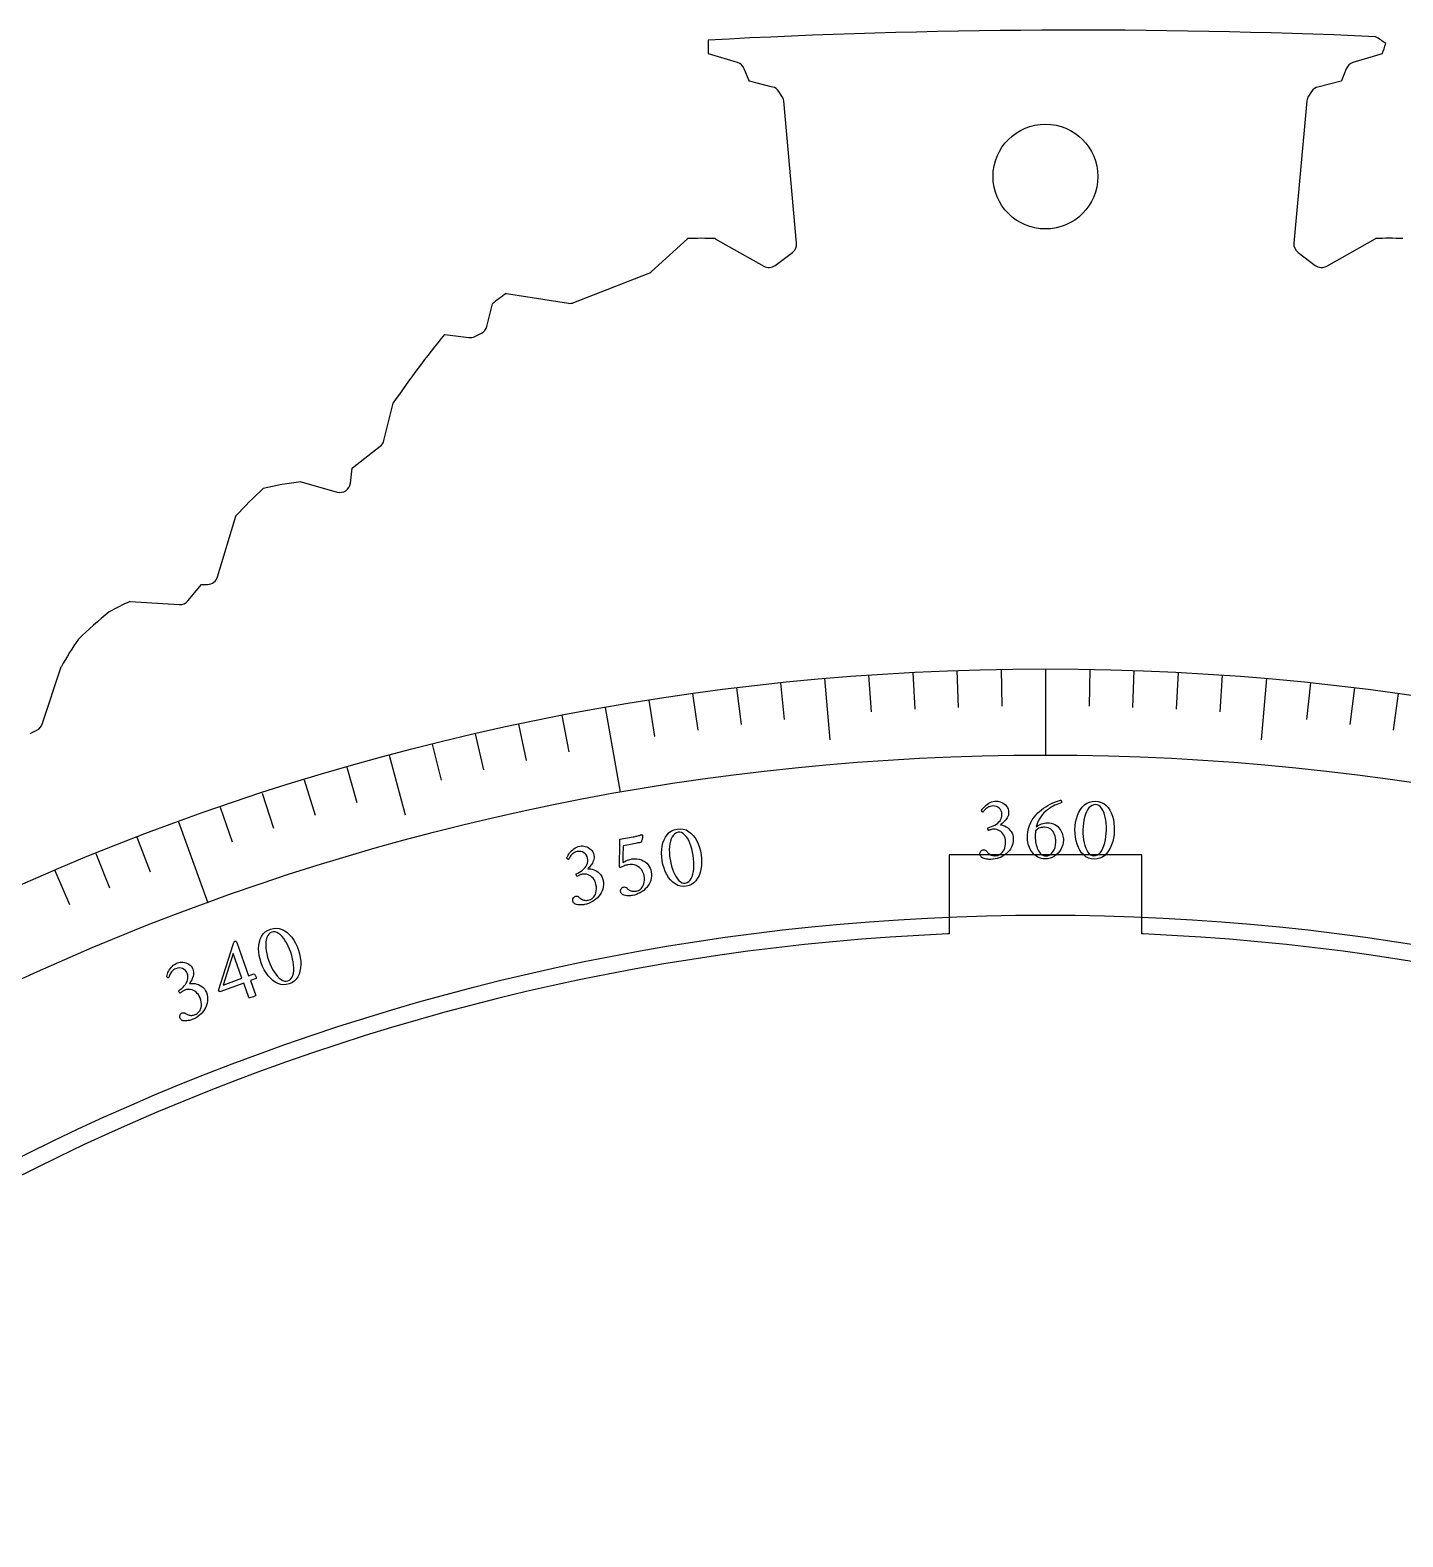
# Model space of a CAD drawing. Header units: millimetres. Extents: x -36.5 to 36.5, y -36.5 to 45.4.
# Drawn here: x -14.52 to 5.11, y 23.85 to 45.39 of the extents above; entities that cross this region are included whole.
import ezdxf

# ---------------------------------------------------------------- set-up
doc = ezdxf.new("R2010")
doc.units = ezdxf.units.MM
for name, color, linetype in [('CUT_INNER', 6, 'Continuous'), ('CUT_OUTER', 1, 'Continuous'), ('ENGRAVE', 7, 'Continuous'), ('ENGRAVE_FINE', 8, 'Continuous'), ('TEXT', 5, 'Continuous')]:
    doc.layers.add(name, color=color, linetype=linetype)

msp = doc.modelspace()

# ---------------------------------------------------------------- linework, layer by layer
at = {"layer": 'CUT_INNER'}
for points in [[(1.3775, 33.6), (-1.3775, 33.6), (-1.3775, 32.4707), (-1.3955, 32.47)], [(1.3955, 32.47), (1.3775, 32.4707), (1.3775, 33.6)]]:
    msp.add_lwpolyline(points, dxfattribs=at)
msp.add_circle((0, 43.2998), 0.75, dxfattribs=at)
msp.add_arc((0, 0), 32.5, 92.46094, 87.53906, dxfattribs=at)
at = {"layer": 'CUT_OUTER'}
for points in [[(-4.404, 44.929), (-4.8207, 45.0542), (-4.824, 45.0554)], [(4.8186, 45.0554), (4.8153, 45.0542), (4.3985, 44.929)], [(-3.9017, 44.5799), (-4.2335, 44.6627), (-4.2368, 44.6637), (-4.2382, 44.6669), (-4.3079, 44.841)], [(4.3024, 44.841), (4.2328, 44.6669), (4.2313, 44.6637), (4.228, 44.6627), (3.8962, 44.5799)], [(-3.7685, 44.4503), (-3.8131, 44.5174)], [(3.8076, 44.5174), (3.763, 44.4503)], [(-3.5594, 42.3485), (-3.744, 44.3808)], [(3.7385, 44.3808), (3.5536, 42.3485)], [(-5.6359, 41.9411), (-5.1206, 42.4096), (-5.118, 42.4117)], [(-4.7264, 42.4117), (-4.723, 42.41), (-4.0284, 42.0193)], [(4.0229, 42.0193), (4.7176, 42.41), (4.721, 42.4117)], [(-3.8648, 42.0301), (-3.6187, 42.215)], [(3.6129, 42.2149), (3.8594, 42.0301)], [(-6.7446, 41.4967), (-5.6822, 41.9124)], [(-7.7124, 41.6284), (-7.7087, 41.628), (-6.8226, 41.4882)], [(-7.9895, 41.1571), (-7.909, 41.4783), (-7.9079, 41.4818)], [(-8.5935, 41.0412), (-8.59, 41.0409), (-8.247, 40.998)], [(-8.1613, 41.0127), (-8.0679, 41.0594)], [(-9.4621, 39.525), (-9.3288, 40.0588), (-9.3278, 40.0623)], [(-9.9424, 38.9144), (-9.9157, 39.1287), (-9.9151, 39.1323), (-9.9123, 39.1346), (-9.5156, 39.4429)], [(-10.6496, 38.9362), (-10.6463, 38.9354), (-10.1325, 38.7888)], [(-11.841, 37.5749), (-11.5807, 38.4434), (-11.5795, 38.4468)], [(-12.265, 37.2326), (-12.0714, 37.4652), (-12.069, 37.4678), (-12.0654, 37.468), (-11.9847, 37.468)], [(-13.0969, 37.2229), (-13.093, 37.2228), (-12.3896, 37.1789)], [(-14.35, 35.4709), (-14.0773, 36.2888), (-14.0756, 36.2929)], [(-14.5226, 35.3355), (-14.4252, 35.3842)]]:
    msp.add_lwpolyline(points, dxfattribs=at)
for centre, radius, start, end in [((-2.8754, 45.1531), 1.9511, 177.13173, 182.87053), ((0.4475, -52.1509), 97.5441, 87.48912, 93.097941), ((3.8272, 43.8003), 1.7454, 53.41706, 59.20193), ((3.4158, 45.6042), 1.5063, 338.63181, 344.50888), ((-4.4472, 44.7853), 0.15, 21.80141, 73.27332), ((4.4417, 44.7853), 0.15, 106.72668, 158.19859), ((-3.938, 44.4343), 0.15, 33.6244, 75.97632), ((-3.8934, 44.3673), 0.15, 5.19093, 33.6244), ((3.8879, 44.3672), 0.15, 146.3756, 174.79944), ((3.9325, 44.4343), 0.15, 104.02368, 146.3756), ((-4.9226, 38.2153), 4.201, 87.32356, 92.66543), ((-3.7088, 42.3349), 0.15, 306.90409, 5.19093), ((3.7029, 42.3349), 0.15, 174.79944, 233.12156), ((4.9171, 38.624), 3.7927, 87.04681, 92.96421), ((-3.9549, 42.1501), 0.15, 240.64478, 306.90409), ((3.9494, 42.1501), 0.15, 233.12156, 299.35522), ((-5.7368, 42.052), 0.15, 291.36782, 312.27562), ((-6.3288, 39.5798), 2.4721, 124.03437, 129.70128), ((-6.7992, 41.6364), 0.15, 261.0343, 291.36782), ((-8.135, 41.1936), 0.15, 296.56505, 345.92607), ((0.8189, 33.2155), 12.2406, 140.25912, 145.9891), ((-8.2284, 41.1469), 0.15, 262.88156, 296.56505), ((-9.6076, 39.5614), 0.15, 307.85197, 345.9805), ((-7.4521, 34.711), 5.567, 132.14839, 137.85012), ((-9.9558, 33.5895), 5.3915, 97.39315, 103.20967), ((-10.0913, 38.933), 0.15, 254.07072, 352.88156), ((-11.9847, 37.618), 0.15, 270, 343.31252), ((-9.526, 32.2857), 6.1551, 128.89446, 134.38338), ((-11.5865, 33.8293), 3.7145, 113.99262, 119.05893), ((-12.3802, 37.3286), 0.15, 266.42699, 320.22945), ((-10.6632, 34.4352), 3.8854, 144.62387, 151.43596), ((-14.4923, 35.5183), 0.15, 296.56505, 341.55793)]:
    msp.add_arc(centre, radius, start, end, dxfattribs=at)
at = {"layer": 'ENGRAVE'}
for points in [[(0, 36.26), (0, 35.028)], [(-3.1603, 36.122), (-3.0836, 35.2454)], [(3.1603, 36.122), (3.0836, 35.2454)], [(-6.2965, 35.7091), (-6.0825, 34.4958)], [(-9.3848, 35.0245), (-9.157, 34.1745)], [(-12.4017, 34.0733), (-11.9803, 32.9156)]]:
    msp.add_lwpolyline(points, dxfattribs=at)
for radius in [36.26, 35.028, 32.74]:
    msp.add_circle((0, 0), radius, dxfattribs=at)
at = {"layer": 'ENGRAVE_FINE'}
for points in [[(-1.8977, 36.2103), (-1.8701, 35.683)], [(-1.2655, 36.2379), (-1.247, 35.7102)], [(-0.6328, 36.2545), (-0.6236, 35.7266)], [(0.6328, 36.2545), (0.6236, 35.7266)], [(1.2655, 36.2379), (1.247, 35.7102)], [(1.8977, 36.2103), (1.8701, 35.683)], [(-4.419, 35.9897), (-4.3546, 35.4657)], [(-3.7902, 36.0614), (-3.735, 35.5363)], [(-2.5294, 36.1717), (-2.4925, 35.645)], [(2.5294, 36.1717), (2.4925, 35.645)], [(3.7902, 36.0614), (3.735, 35.5363)], [(4.419, 35.9897), (4.3546, 35.4657)], [(-5.6723, 35.8136), (-5.5897, 35.2921)], [(-5.0464, 35.9071), (-4.9729, 35.3843)], [(5.0464, 35.9071), (4.9729, 35.3843)], [(-6.9187, 35.5938), (-6.818, 35.0755)], [(-7.5389, 35.4676), (-7.4291, 34.9512)], [(-8.7721, 35.1829), (-8.6444, 34.6706)], [(-8.1567, 35.3307), (-8.038, 34.8162)], [(-9.9946, 34.8553), (-9.8491, 34.3478)], [(-11.205, 34.4853), (-11.0418, 33.9832)], [(-10.6014, 34.6756), (-10.447, 34.1707)], [(-11.8051, 34.2845), (-11.6332, 33.7853)], [(-12.9944, 33.8516), (-12.8052, 33.3587)], [(-13.5832, 33.6197), (-13.3854, 33.1301)], [(-14.1679, 33.3775), (-13.9616, 32.8915)]]:
    msp.add_lwpolyline(points, dxfattribs=at)
at = {"layer": 'TEXT'}
for points in [[(-0.7001, 34.3693), (-0.6829, 34.3684), (-0.6649, 34.3652), (-0.6459, 34.3596), (-0.6261, 34.3516), (-0.6066, 34.3413), (-0.5885, 34.3288), (-0.5717, 34.3139), (-0.5563, 34.2969), (-0.5435, 34.2777), (-0.5342, 34.2564), (-0.5284, 34.2332), (-0.5262, 34.2078), (-0.5272, 34.1878), (-0.5308, 34.1686), (-0.537, 34.1502), (-0.5457, 34.1325), (-0.5562, 34.1158), (-0.5678, 34.1002), (-0.5803, 34.0858), (-0.5938, 34.0725), (-0.6075, 34.0604), (-0.6205, 34.0496), (-0.6327, 34.0402), (-0.6442, 34.0321), (-0.6252, 34.0286), (-0.6056, 34.0226), (-0.5852, 34.0141), (-0.5642, 34.0032), (-0.5435, 33.9899), (-0.5245, 33.9741), (-0.507, 33.9559), (-0.491, 33.9352), (-0.4777, 33.9122), (-0.468, 33.8867), (-0.4621, 33.8588), (-0.4598, 33.8284), (-0.4611, 33.7963), (-0.466, 33.7656), (-0.4744, 33.7365), (-0.4864, 33.7089), (-0.5013, 33.683), (-0.5185, 33.6591), (-0.5379, 33.6371), (-0.5597, 33.617), (-0.5833, 33.5989), (-0.6084, 33.583), (-0.6348, 33.5693), (-0.6627, 33.5578), (-0.6914, 33.5486), (-0.7205, 33.5418), (-0.75, 33.5375), (-0.7798, 33.5356), (-0.793, 33.5357), (-0.8078, 33.5367), (-0.8241, 33.5386), (-0.842, 33.5413), (-0.8603, 33.545), (-0.8777, 33.5498), (-0.8942, 33.5556), (-0.9099, 33.5626), (-0.9129, 33.5651), (-0.9166, 33.569), (-0.921, 33.5741), (-0.9261, 33.5805), (-0.9309, 33.5877), (-0.9344, 33.5951), (-0.9365, 33.6027), (-0.9374, 33.6105), (-0.9368, 33.6237), (-0.934, 33.6356), (-0.9292, 33.6463), (-0.9223, 33.6557), (-0.914, 33.6634), (-0.9051, 33.669), (-0.8956, 33.6725), (-0.8854, 33.6738), (-0.8729, 33.6729), (-0.8618, 33.6693), (-0.852, 33.6632), (-0.8436, 33.6545), (-0.8357, 33.6448), (-0.8278, 33.6356), (-0.8199, 33.627), (-0.8119, 33.619), (-0.8021, 33.6108), (-0.7914, 33.6039), (-0.7798, 33.5985), (-0.7674, 33.5944), (-0.7547, 33.5915), (-0.742, 33.5896), (-0.7294, 33.5885), (-0.7169, 33.5883), (-0.6999, 33.5899), (-0.6828, 33.5938), (-0.6657, 33.6001), (-0.6486, 33.6088), (-0.6322, 33.6202), (-0.6172, 33.6347), (-0.6036, 33.6523), (-0.5915, 33.673), (-0.5816, 33.6971), (-0.5746, 33.7248), (-0.5707, 33.7562), (-0.5699, 33.7912), (-0.5718, 33.8167), (-0.5766, 33.8406), (-0.5844, 33.8629), (-0.5952, 33.8836), (-0.6083, 33.9024), (-0.6231, 33.9191), (-0.6396, 33.9337), (-0.6578, 33.9462), (-0.6771, 33.9562), (-0.697, 33.9632), (-0.7174, 33.9673), (-0.7383, 33.9683), (-0.7489, 33.9676), (-0.7596, 33.9662), (-0.7703, 33.9639), (-0.7811, 33.9607), (-0.7913, 33.9575), (-0.8003, 33.9547), (-0.8081, 33.9525), (-0.8146, 33.9507), (-0.8182, 33.9562), (-0.8208, 33.9621), (-0.8225, 33.9686), (-0.8231, 33.9756), (-0.8231, 33.9798), (-0.8227, 33.9835), (-0.8219, 33.9864), (-0.8208, 33.9888), (-0.7955, 33.996), (-0.7709, 34.0048), (-0.7469, 34.0149), (-0.7236, 34.0265), (-0.7018, 34.0397), (-0.6823, 34.0545), (-0.665, 34.071), (-0.6499, 34.0892), (-0.6378, 34.1093), (-0.6293, 34.1316), (-0.6244, 34.156), (-0.6231, 34.1825), (-0.6258, 34.2071), (-0.6329, 34.2294), (-0.6445, 34.2495), (-0.6607, 34.2674), (-0.6802, 34.282), (-0.7022, 34.2922), (-0.7266, 34.2981), (-0.7535, 34.2997), (-0.7735, 34.2981), (-0.7921, 34.2941), (-0.8093, 34.2877), (-0.8252, 34.279), (-0.8395, 34.269), (-0.8522, 34.2589), (-0.8633, 34.2486), (-0.8729, 34.2383), (-0.8809, 34.2288), (-0.8876, 34.2213), (-0.8929, 34.2157), (-0.8969, 34.212), (-0.8995, 34.2125), (-0.9023, 34.2142), (-0.905, 34.217), (-0.9078, 34.2209), (-0.9102, 34.2255), (-0.912, 34.23), (-0.9131, 34.2346), (-0.9136, 34.2392), (-0.9033, 34.2545), (-0.8915, 34.2696), (-0.8783, 34.2844), (-0.8637, 34.2991), (-0.8477, 34.3131), (-0.8305, 34.3259), (-0.8119, 34.3376), (-0.792, 34.3482), (-0.7709, 34.357), (-0.7485, 34.3635), (-0.7249, 34.3676), (-0.7001, 34.3693)], [(0.0212, 34.0592), (0.0537, 34.0576), (0.0834, 34.0529), (0.1103, 34.045), (0.1345, 34.034), (0.1562, 34.0205), (0.1755, 34.0053), (0.1924, 33.9884), (0.207, 33.9698), (0.2195, 33.95), (0.2301, 33.9298), (0.2387, 33.9091), (0.2455, 33.8879), (0.2505, 33.867), (0.2541, 33.8472), (0.2562, 33.8285), (0.2568, 33.8108), (0.2543, 33.7759), (0.2475, 33.7423), (0.2364, 33.7099), (0.221, 33.6788), (0.202, 33.6498), (0.18, 33.6238), (0.1552, 33.6007), (0.1275, 33.5806), (0.0974, 33.5643), (0.0655, 33.5526), (0.0317, 33.5456), (-0.0039, 33.5433), (-0.032, 33.5449), (-0.0586, 33.5497), (-0.0839, 33.5576), (-0.1079, 33.5688), (-0.1303, 33.5826), (-0.151, 33.5984), (-0.17, 33.6163), (-0.1873, 33.6362), (-0.2029, 33.6578), (-0.2166, 33.6806), (-0.2284, 33.7047), (-0.2384, 33.73), (-0.2464, 33.7559), (-0.2521, 33.7817), (-0.2556, 33.8075), (-0.2569, 33.8332), (-0.2553, 33.8819), (-0.2497, 33.9293), (-0.2401, 33.9755), (-0.2266, 34.0203), (-0.2091, 34.0631), (-0.1879, 34.1031), (-0.163, 34.1404), (-0.1344, 34.1748), (-0.1103, 34.1994), (-0.0845, 34.223), (-0.0568, 34.2456), (-0.0274, 34.2672), (0.0032, 34.2875), (0.0341, 34.3063), (0.0653, 34.3236), (0.097, 34.3394), (0.1282, 34.3534), (0.1584, 34.3652), (0.1875, 34.3748), (0.2156, 34.3823), (0.2198, 34.3813), (0.2233, 34.3785), (0.2258, 34.3737), (0.2275, 34.3671), (0.2287, 34.3601), (0.2294, 34.3541), (0.2299, 34.3492), (0.2301, 34.3454), (0.2086, 34.3383), (0.1857, 34.3298), (0.1613, 34.3201), (0.1356, 34.309), (0.1091, 34.2963), (0.0826, 34.2816), (0.056, 34.2648), (0.0293, 34.2461), (0.0033, 34.2251), (-0.0213, 34.2015), (-0.0446, 34.1754), (-0.0665, 34.1467), (-0.0864, 34.1151), (-0.1039, 34.0803), (-0.1187, 34.0423), (-0.1311, 34.0011), (-0.1134, 34.0142), (-0.0947, 34.0257), (-0.0751, 34.0357), (-0.0544, 34.044), (-0.0337, 34.0507), (-0.0143, 34.0554), (0.0041, 34.0583), (0.0212, 34.0592)], [(0.7121, 34.3677), (0.7564, 34.3632), (0.797, 34.3517), (0.8337, 34.3331), (0.8666, 34.3076), (0.8956, 34.2762), (0.9206, 34.2402), (0.9416, 34.1996), (0.9586, 34.1544), (0.9715, 34.1058), (0.9802, 34.0552), (0.9848, 34.0024), (0.9852, 33.9475), (0.9815, 33.8928), (0.9738, 33.8404), (0.9621, 33.7903), (0.9464, 33.7426), (0.9269, 33.6984), (0.9038, 33.6588), (0.8773, 33.624), (0.8473, 33.5938), (0.8139, 33.5696), (0.7774, 33.5526), (0.7378, 33.5427), (0.695, 33.5401), (0.6534, 33.5445), (0.6149, 33.5559), (0.5794, 33.5745), (0.547, 33.6001), (0.5179, 33.6314), (0.4925, 33.6674), (0.4708, 33.7078), (0.4529, 33.7528), (0.4388, 33.8012), (0.429, 33.8517), (0.4233, 33.9044), (0.4219, 33.9592), (0.4246, 34.014), (0.4315, 34.0665), (0.4425, 34.1168), (0.4577, 34.1647), (0.4769, 34.2092), (0.4999, 34.2489), (0.5267, 34.2838), (0.5573, 34.314), (0.5914, 34.3382), (0.6286, 34.3552), (0.6688, 34.3651), (0.7121, 34.3677)], [(0.7178, 34.3202), (0.6913, 34.3177), (0.6666, 34.3089), (0.6438, 34.2939), (0.6227, 34.2727), (0.6037, 34.2463), (0.5868, 34.2156), (0.5722, 34.1807), (0.5598, 34.1415), (0.5498, 34.099), (0.5425, 34.0542), (0.5377, 34.0071), (0.5356, 33.9576), (0.5362, 33.9086), (0.5394, 33.8616), (0.5453, 33.8167), (0.5538, 33.7737), (0.5646, 33.7338), (0.5773, 33.6981), (0.592, 33.6665), (0.6086, 33.6391), (0.6269, 33.6169), (0.6467, 33.6009), (0.6679, 33.5911), (0.6907, 33.5875), (0.7183, 33.5902), (0.7437, 33.5992), (0.7667, 33.6148), (0.7874, 33.6367), (0.8059, 33.6641), (0.8221, 33.6958), (0.8361, 33.7318), (0.8478, 33.7722), (0.8573, 33.8157), (0.8644, 33.861), (0.8692, 33.9082), (0.8717, 33.9572), (0.8716, 34.0066), (0.869, 34.0536), (0.8637, 34.098), (0.8557, 34.14), (0.8454, 34.1787), (0.8329, 34.2133), (0.8183, 34.2438), (0.8016, 34.2703), (0.783, 34.2918), (0.7628, 34.3072), (0.7411, 34.3167), (0.7178, 34.3202)], [(-5.9143, 33.5418), (-5.8775, 33.5461), (-5.8428, 33.5456), (-5.8102, 33.5404), (-5.7798, 33.5305), (-5.7518, 33.5168), (-5.7264, 33.5004), (-5.7038, 33.4813), (-5.6837, 33.4595), (-5.6668, 33.4358), (-5.6534, 33.4111), (-5.6436, 33.3853), (-5.6372, 33.3586), (-5.6336, 33.3266), (-5.6337, 33.2956), (-5.6376, 33.2655), (-5.6452, 33.2364), (-5.6559, 33.2086), (-5.6692, 33.1823), (-5.6851, 33.1575), (-5.7035, 33.1343), (-5.7241, 33.1129), (-5.7464, 33.0933), (-5.7705, 33.0758), (-5.7962, 33.0601), (-5.8232, 33.0466), (-5.8509, 33.0354), (-5.8794, 33.0266), (-5.9086, 33.0202), (-5.9216, 33.0183), (-5.9364, 33.017), (-5.9528, 33.0163), (-5.9709, 33.0163), (-5.9895, 33.0171), (-6.0075, 33.0192), (-6.0247, 33.0224), (-6.0413, 33.0269), (-6.0446, 33.029), (-6.0489, 33.0322), (-6.054, 33.0366), (-6.06, 33.0422), (-6.0659, 33.0486), (-6.0704, 33.0553), (-6.0737, 33.0625), (-6.0758, 33.0701), (-6.0772, 33.0832), (-6.0763, 33.0954), (-6.0732, 33.1067), (-6.0678, 33.1171), (-6.0608, 33.1259), (-6.0528, 33.1328), (-6.0439, 33.1377), (-6.0341, 33.1406), (-6.0216, 33.1416), (-6.0101, 33.1398), (-5.9995, 33.1352), (-5.9898, 33.1279), (-5.9806, 33.1195), (-5.9714, 33.1117), (-5.9622, 33.1044), (-5.953, 33.0977), (-5.9421, 33.0911), (-5.9305, 33.0859), (-5.9182, 33.0823), (-5.9054, 33.0802), (-5.8923, 33.0793), (-5.8794, 33.0793), (-5.8668, 33.0802), (-5.8545, 33.0819), (-5.8379, 33.0861), (-5.8217, 33.0925), (-5.8057, 33.1014), (-5.7901, 33.1126), (-5.7756, 33.1264), (-5.763, 33.1431), (-5.7523, 33.1625), (-5.7435, 33.1848), (-5.7374, 33.2101), (-5.7348, 33.2386), (-5.7358, 33.2702), (-5.7403, 33.3049), (-5.745, 33.325), (-5.7524, 33.3451), (-5.7623, 33.3651), (-5.7748, 33.3851), (-5.79, 33.404), (-5.808, 33.4208), (-5.8287, 33.4354), (-5.8521, 33.4478), (-5.8785, 33.4569), (-5.9079, 33.4616), (-5.9404, 33.4617), (-5.976, 33.4573), (-5.9873, 33.4549), (-6.0002, 33.4515), (-6.0148, 33.447), (-6.031, 33.4414), (-6.0468, 33.4354), (-6.0601, 33.4296), (-6.071, 33.424), (-6.0793, 33.4186), (-6.0813, 33.4187), (-6.0833, 33.4194), (-6.0854, 33.4209), (-6.0875, 33.4232), (-6.0895, 33.4259), (-6.0911, 33.4287), (-6.0922, 33.4317), (-6.093, 33.4349), (-6.0923, 33.4718), (-6.0917, 33.5087), (-6.0909, 33.5456), (-6.0902, 33.5825), (-6.0895, 33.6188), (-6.0888, 33.6539), (-6.0881, 33.6876), (-6.0874, 33.7201), (-6.0868, 33.7505), (-6.0864, 33.778), (-6.0863, 33.8025), (-6.0864, 33.824), (-5.8966, 33.8576), (-5.8834, 33.86), (-5.87, 33.8628), (-5.8566, 33.866), (-5.843, 33.8695), (-5.83, 33.8732), (-5.8181, 33.8767), (-5.8074, 33.88), (-5.7978, 33.8833), (-5.79, 33.8861), (-5.7844, 33.8881), (-5.781, 33.8893), (-5.7799, 33.8897), (-5.7764, 33.8884), (-5.7732, 33.8872), (-5.7702, 33.8861), (-5.7676, 33.8851), (-5.7653, 33.884), (-5.7636, 33.8825), (-5.7623, 33.8805), (-5.7616, 33.8781), (-5.7615, 33.8754), (-5.7616, 33.871), (-5.7621, 33.8649), (-5.7628, 33.8572), (-5.764, 33.8485), (-5.7655, 33.8392), (-5.7675, 33.8295), (-5.7699, 33.8193), (-5.7728, 33.8091), (-5.7762, 33.7995), (-5.7801, 33.7905), (-5.7846, 33.7821), (-5.7982, 33.7784), (-5.8131, 33.7745), (-5.8293, 33.7704), (-5.8468, 33.766), (-5.8658, 33.7616), (-5.8866, 33.7571), (-5.909, 33.7527), (-5.9331, 33.7483), (-6.0409, 33.7292), (-6.0416, 33.6995), (-6.0422, 33.6696), (-6.0427, 33.6395), (-6.043, 33.6091), (-6.0434, 33.579), (-6.0439, 33.5496), (-6.0447, 33.5209), (-6.0457, 33.493), (-6.0325, 33.5005), (-6.0172, 33.5079), (-5.9998, 33.5154), (-5.9803, 33.5227), (-5.9608, 33.5294), (-5.9432, 33.5348), (-5.9278, 33.539), (-5.9143, 33.5418)], [(-5.2666, 33.9693), (-5.2222, 33.9725), (-5.1803, 33.9682), (-5.1409, 33.9563), (-5.104, 33.9368), (-5.07, 33.911), (-5.0391, 33.8798), (-5.0114, 33.8435), (-4.9868, 33.8019), (-4.9657, 33.7564), (-4.9483, 33.708), (-4.9347, 33.6568), (-4.9247, 33.6029), (-4.9188, 33.5483), (-4.9173, 33.4954), (-4.9201, 33.444), (-4.9274, 33.3943), (-4.9389, 33.3474), (-4.9547, 33.3044), (-4.9748, 33.2655), (-4.9991, 33.2306), (-5.0277, 33.2009), (-5.0607, 33.1778), (-5.098, 33.1612), (-5.1397, 33.1512), (-5.1814, 33.1483), (-5.2214, 33.1529), (-5.2595, 33.165), (-5.2959, 33.1846), (-5.33, 33.2104), (-5.3612, 33.2414), (-5.3896, 33.2775), (-5.4151, 33.3187), (-5.4374, 33.3639), (-5.4558, 33.4119), (-5.4705, 33.4628), (-5.4815, 33.5166), (-5.4883, 33.571), (-5.4906, 33.6239), (-5.4885, 33.6753), (-5.4819, 33.7252), (-5.4707, 33.7723), (-5.455, 33.8154), (-5.4347, 33.8544), (-5.4097, 33.8894), (-5.3804, 33.9192), (-5.3467, 33.9424), (-5.3088, 33.9591), (-5.2666, 33.9693)], [(-5.2527, 33.9235), (-5.2784, 33.9164), (-5.3012, 33.9034), (-5.3211, 33.8847), (-5.3381, 33.8602), (-5.3523, 33.8308), (-5.3635, 33.7977), (-5.3719, 33.7607), (-5.3773, 33.72), (-5.3798, 33.6765), (-5.3792, 33.6311), (-5.3757, 33.5838), (-5.3692, 33.5347), (-5.3601, 33.4866), (-5.3488, 33.4409), (-5.3352, 33.3976), (-5.3194, 33.3568), (-5.3018, 33.3194), (-5.2831, 33.2864), (-5.2632, 33.2579), (-5.2421, 33.2338), (-5.2202, 33.2151), (-5.1979, 33.2027), (-5.1752, 33.1968), (-5.1522, 33.1972), (-5.1254, 33.2046), (-5.1021, 33.2179), (-5.0821, 33.2372), (-5.0655, 33.2625), (-5.0521, 33.2926), (-5.0416, 33.3267), (-5.0341, 33.3646), (-5.0295, 33.4063), (-5.0278, 33.4508), (-5.0286, 33.4967), (-5.0321, 33.544), (-5.0382, 33.5927), (-5.0468, 33.6414), (-5.0576, 33.6871), (-5.0705, 33.73), (-5.0856, 33.7699), (-5.1025, 33.8062), (-5.1208, 33.8381), (-5.1405, 33.8657), (-5.1616, 33.8889), (-5.1836, 33.9068), (-5.2061, 33.9185), (-5.2292, 33.9241), (-5.2527, 33.9235)], [(-0.1414, 33.9444), (-0.1426, 33.9338), (-0.1437, 33.923), (-0.1445, 33.9121), (-0.1452, 33.901), (-0.1458, 33.8898), (-0.1461, 33.8786), (-0.1463, 33.8674), (-0.1464, 33.8562), (-0.1457, 33.8343), (-0.1439, 33.8118), (-0.1409, 33.7889), (-0.1368, 33.7655), (-0.1314, 33.7422), (-0.1249, 33.7198), (-0.1172, 33.6982), (-0.1082, 33.6774), (-0.098, 33.658), (-0.0866, 33.6404), (-0.074, 33.6248), (-0.0602, 33.611), (-0.0452, 33.5998), (-0.0291, 33.5918), (-0.0119, 33.587), (0.0065, 33.5854), (0.0359, 33.589), (0.0625, 33.5998), (0.0863, 33.6179), (0.1074, 33.6432), (0.1247, 33.6739), (0.1372, 33.7082), (0.1447, 33.7462), (0.1474, 33.7878), (0.1465, 33.8149), (0.1435, 33.8411), (0.1384, 33.8663), (0.1313, 33.8905), (0.122, 33.9131), (0.1102, 33.9334), (0.096, 33.9513), (0.0794, 33.967), (0.0601, 33.9797), (0.0381, 33.9888), (0.0132, 33.9942), (-0.0146, 33.996), (-0.0288, 33.9955), (-0.0439, 33.9939), (-0.0596, 33.9912), (-0.0761, 33.9874), (-0.0928, 33.9815), (-0.1093, 33.9723), (-0.1255, 33.96), (-0.1414, 33.9444)], [(-6.6576, 33.7256), (-6.6406, 33.7277), (-6.6222, 33.7277), (-6.6026, 33.7254), (-6.5817, 33.721), (-6.5607, 33.7143), (-6.5406, 33.705), (-6.5216, 33.6934), (-6.5035, 33.6792), (-6.4875, 33.6625), (-6.4746, 33.6432), (-6.4649, 33.6213), (-6.4584, 33.5968), (-6.4559, 33.5769), (-6.4561, 33.5573), (-6.4589, 33.5381), (-6.4645, 33.5192), (-6.4719, 33.5009), (-6.4806, 33.4836), (-6.4904, 33.4672), (-6.5014, 33.4517), (-6.5128, 33.4374), (-6.5237, 33.4246), (-6.5341, 33.4132), (-6.544, 33.4032), (-6.5247, 33.403), (-6.5043, 33.4005), (-6.4828, 33.3958), (-6.4602, 33.3887), (-6.4376, 33.3791), (-6.416, 33.3669), (-6.3956, 33.352), (-6.3763, 33.3344), (-6.3592, 33.3141), (-6.3453, 33.2906), (-6.3346, 33.2641), (-6.3271, 33.2346), (-6.3228, 33.2028), (-6.3223, 33.1717), (-6.3255, 33.1416), (-6.3325, 33.1123), (-6.3427, 33.0843), (-6.3554, 33.0577), (-6.3708, 33.0326), (-6.3887, 33.009), (-6.4089, 32.9872), (-6.4308, 32.9672), (-6.4544, 32.9491), (-6.4798, 32.9329), (-6.5065, 32.9189), (-6.534, 32.9071), (-6.5623, 32.8977), (-6.5914, 32.8907), (-6.6044, 32.8885), (-6.6191, 32.8869), (-6.6355, 32.8859), (-6.6536, 32.8855), (-6.6723, 32.886), (-6.6902, 32.8876), (-6.7075, 32.8905), (-6.7242, 32.8947), (-6.7276, 32.8967), (-6.7319, 32.8998), (-6.7371, 32.9041), (-6.7432, 32.9096), (-6.7492, 32.9158), (-6.7539, 32.9225), (-6.7574, 32.9296), (-6.7596, 32.9371), (-6.7612, 32.9502), (-6.7606, 32.9624), (-6.7577, 32.9738), (-6.7525, 32.9842), (-6.7457, 32.9933), (-6.7379, 33.0003), (-6.7291, 33.0054), (-6.7193, 33.0085), (-6.7069, 33.0097), (-6.6953, 33.0082), (-6.6846, 33.0038), (-6.6748, 32.9967), (-6.6654, 32.9885), (-6.656, 32.9809), (-6.6467, 32.9738), (-6.6374, 32.9673), (-6.6263, 32.9609), (-6.6146, 32.956), (-6.6023, 32.9526), (-6.5894, 32.9508), (-6.5763, 32.9502), (-6.5635, 32.9504), (-6.5509, 32.9515), (-6.5386, 32.9535), (-6.5221, 32.958), (-6.506, 32.9648), (-6.4902, 32.974), (-6.4749, 32.9856), (-6.4607, 32.9997), (-6.4484, 33.0165), (-6.4381, 33.0362), (-6.4297, 33.0587), (-6.4242, 33.0842), (-6.4222, 33.1127), (-6.4238, 33.1442), (-6.429, 33.1789), (-6.4353, 33.2037), (-6.4442, 33.2264), (-6.4558, 33.247), (-6.4699, 33.2654), (-6.4861, 33.2817), (-6.5036, 33.2956), (-6.5224, 33.3071), (-6.5425, 33.3163), (-6.5633, 33.3228), (-6.584, 33.3262), (-6.6048, 33.3266), (-6.6256, 33.324), (-6.6359, 33.3216), (-6.6462, 33.3183), (-6.6564, 33.3141), (-6.6665, 33.3092), (-6.676, 33.3042), (-6.6843, 33.2999), (-6.6916, 33.2963), (-6.6977, 33.2935), (-6.7022, 33.2982), (-6.7058, 33.3036), (-6.7086, 33.3097), (-6.7104, 33.3165), (-6.7111, 33.3207), (-6.7113, 33.3243), (-6.7111, 33.3274), (-6.7104, 33.3299), (-6.6868, 33.3414), (-6.664, 33.3543), (-6.6422, 33.3685), (-6.6213, 33.3839), (-6.6021, 33.4007), (-6.5854, 33.4187), (-6.5712, 33.438), (-6.5596, 33.4585), (-6.5511, 33.4804), (-6.5466, 33.5038), (-6.546, 33.5286), (-6.5493, 33.555), (-6.5562, 33.5787), (-6.5672, 33.5995), (-6.5821, 33.6173), (-6.6011, 33.6321), (-6.6229, 33.643), (-6.6463, 33.6493), (-6.6714, 33.6509), (-6.6981, 33.6478), (-6.7175, 33.6427), (-6.7352, 33.6355), (-6.751, 33.6262), (-6.7651, 33.6149), (-6.7775, 33.6026), (-6.7882, 33.5904), (-6.7974, 33.5784), (-6.805, 33.5666), (-6.8113, 33.5558), (-6.8166, 33.5473), (-6.8208, 33.5408), (-6.8241, 33.5365), (-6.8268, 33.5365), (-6.8298, 33.5377), (-6.833, 33.54), (-6.8364, 33.5434), (-6.8396, 33.5474), (-6.8421, 33.5516), (-6.844, 33.5559), (-6.8453, 33.5604), (-6.8378, 33.5772), (-6.8288, 33.5941), (-6.8184, 33.611), (-6.8066, 33.628), (-6.7933, 33.6445), (-6.7785, 33.6602), (-6.7622, 33.675), (-6.7445, 33.6888), (-6.7252, 33.7012), (-6.7043, 33.7115), (-6.6818, 33.7196), (-6.6576, 33.7256)], [(-11.0853, 32.5387), (-11.0421, 32.5496), (-11.0001, 32.5526), (-10.9592, 32.5477), (-10.9195, 32.535), (-10.8815, 32.5154), (-10.8457, 32.4901), (-10.8121, 32.4591), (-10.7807, 32.4225), (-10.752, 32.3812), (-10.7265, 32.3366), (-10.7041, 32.2886), (-10.685, 32.2372), (-10.6697, 32.1845), (-10.659, 32.1326), (-10.6529, 32.0816), (-10.6514, 32.0313), (-10.6546, 31.9831), (-10.6627, 31.9381), (-10.6757, 31.8963), (-10.6936, 31.8577), (-10.7166, 31.8235), (-10.7451, 31.795), (-10.779, 31.7722), (-10.8183, 31.755), (-10.8589, 31.745), (-10.899, 31.7426), (-10.9386, 31.7478), (-10.9779, 31.7608), (-11.016, 31.7804), (-11.0521, 31.8054), (-11.0863, 31.836), (-11.1186, 31.8722), (-11.1483, 31.9128), (-11.1749, 31.9569), (-11.1982, 32.0045), (-11.2183, 32.0555), (-11.2344, 32.1079), (-11.2459, 32.1597), (-11.2528, 32.2106), (-11.2549, 32.2609), (-11.2521, 32.3092), (-11.2441, 32.3544), (-11.2309, 32.3964), (-11.2124, 32.4352), (-11.1886, 32.4696), (-11.1595, 32.4983), (-11.1251, 32.5213), (-11.0853, 32.5387)], [(-11.5946, 32.3648), (-11.5898, 32.3661), (-11.5853, 32.3661), (-11.5812, 32.3649), (-11.5775, 32.3626), (-11.5742, 32.3596), (-11.5715, 32.3564), (-11.5693, 32.3529), (-11.5677, 32.3493), (-11.3971, 31.8722), (-11.3251, 31.8978), (-11.3217, 31.898), (-11.3179, 31.8962), (-11.3135, 31.8925), (-11.3086, 31.8869), (-11.3037, 31.8799), (-11.2992, 31.8721), (-11.2951, 31.8635), (-11.2914, 31.854), (-11.2893, 31.8475), (-11.2881, 31.8418), (-11.2877, 31.8369), (-11.2881, 31.8328), (-11.3723, 31.8028), (-11.2965, 31.5909), (-11.297, 31.5905), (-11.2983, 31.5894), (-11.3004, 31.5875), (-11.3034, 31.5849), (-11.3087, 31.5815), (-11.3175, 31.5772), (-11.3299, 31.5721), (-11.346, 31.5662), (-11.365, 31.56), (-11.3791, 31.557), (-11.3883, 31.5572), (-11.3925, 31.5606), (-11.4676, 31.7685), (-11.8072, 31.6439), (-11.8108, 31.6449), (-11.8142, 31.6464), (-11.8174, 31.6484), (-11.8203, 31.6509), (-11.8229, 31.6537), (-11.825, 31.6564), (-11.8266, 31.659), (-11.8278, 31.6615), (-11.62, 32.3208), (-11.618, 32.326), (-11.6155, 32.332), (-11.6126, 32.3388), (-11.6093, 32.3463), (-11.6057, 32.3534), (-11.6021, 32.3589), (-11.5984, 32.3627), (-11.5946, 32.3648)], [(-11.0637, 32.496), (-11.0877, 32.4845), (-11.1079, 32.4678), (-11.1243, 32.4459), (-11.1368, 32.4188), (-11.1456, 32.3874), (-11.151, 32.3528), (-11.1528, 32.315), (-11.151, 32.274), (-11.1459, 32.2307), (-11.1375, 32.1861), (-11.1258, 32.1401), (-11.1109, 32.0929), (-11.0936, 32.0471), (-11.0745, 32.004), (-11.0536, 31.9637), (-11.0309, 31.9263), (-11.0071, 31.8925), (-10.9829, 31.8633), (-10.9584, 31.8387), (-10.9334, 31.8186), (-10.9086, 31.804), (-10.8845, 31.7957), (-10.8612, 31.7938), (-10.8385, 31.7982), (-10.8135, 31.8101), (-10.7928, 31.8273), (-10.7765, 31.8498), (-10.7645, 31.8775), (-10.7565, 31.9096), (-10.7521, 31.9449), (-10.7513, 31.9835), (-10.7541, 32.0255), (-10.7601, 32.0695), (-10.7689, 32.1146), (-10.7805, 32.1605), (-10.795, 32.2075), (-10.8119, 32.2539), (-10.8304, 32.2971), (-10.8506, 32.3371), (-10.8724, 32.3738), (-10.8954, 32.4066), (-10.919, 32.4348), (-10.9431, 32.4585), (-10.9679, 32.4777), (-10.9927, 32.4915), (-11.0169, 32.4992), (-11.0406, 32.5006), (-11.0637, 32.496)], [(-11.6205, 32.1919), (-11.7638, 31.7387), (-11.4926, 31.8379)], [(-12.4129, 32.0571), (-12.3964, 32.0622), (-12.3784, 32.0653), (-12.3587, 32.0665), (-12.3373, 32.0658), (-12.3154, 32.0628), (-12.2941, 32.0572), (-12.2733, 32.049), (-12.253, 32.0382), (-12.2343, 32.0246), (-12.2183, 32.0078), (-12.205, 31.9879), (-12.1943, 31.9649), (-12.1884, 31.9457), (-12.1851, 31.9265), (-12.1846, 31.907), (-12.1868, 31.8874), (-12.191, 31.8681), (-12.1965, 31.8496), (-12.2033, 31.8317), (-12.2115, 31.8145), (-12.2202, 31.7985), (-12.2287, 31.784), (-12.237, 31.7709), (-12.245, 31.7594), (-12.226, 31.7625), (-12.2055, 31.7637), (-12.1834, 31.7627), (-12.1599, 31.7596), (-12.136, 31.7541), (-12.1127, 31.7458), (-12.09, 31.7347), (-12.0679, 31.7208), (-12.0475, 31.7037), (-12.0297, 31.683), (-12.0146, 31.6588), (-12.0021, 31.631), (-11.9923, 31.6004), (-11.9864, 31.5699), (-11.9844, 31.5397), (-11.9862, 31.5097), (-11.9913, 31.4802), (-11.9993, 31.4519), (-12.01, 31.4245), (-12.0236, 31.3982), (-12.0397, 31.3731), (-12.0578, 31.3497), (-12.0779, 31.3277), (-12.1001, 31.3074), (-12.124, 31.2889), (-12.149, 31.2726), (-12.1752, 31.2584), (-12.2026, 31.2464), (-12.2151, 31.242), (-12.2293, 31.2379), (-12.2453, 31.2341), (-12.263, 31.2305), (-12.2815, 31.2277), (-12.2995, 31.2263), (-12.317, 31.2261), (-12.3341, 31.2273), (-12.3378, 31.2286), (-12.3426, 31.231), (-12.3485, 31.2343), (-12.3555, 31.2386), (-12.3624, 31.2438), (-12.3682, 31.2495), (-12.3729, 31.2559), (-12.3764, 31.2629), (-12.3803, 31.2756), (-12.3818, 31.2877), (-12.3809, 31.2994), (-12.3776, 31.3106), (-12.3725, 31.3207), (-12.366, 31.329), (-12.3582, 31.3355), (-12.3491, 31.3402), (-12.3371, 31.3436), (-12.3254, 31.3441), (-12.3141, 31.3416), (-12.3032, 31.3363), (-12.2925, 31.3299), (-12.282, 31.324), (-12.2716, 31.3187), (-12.2613, 31.3139), (-12.2493, 31.3095), (-12.2369, 31.3067), (-12.2242, 31.3055), (-12.2111, 31.306), (-12.1981, 31.3076), (-12.1855, 31.3101), (-12.1733, 31.3134), (-12.1616, 31.3175), (-12.1461, 31.3248), (-12.1314, 31.3343), (-12.1175, 31.3461), (-12.1044, 31.3601), (-12.0928, 31.3764), (-12.0837, 31.3952), (-12.077, 31.4164), (-12.0727, 31.44), (-12.0716, 31.466), (-12.0746, 31.4944), (-12.0816, 31.5252), (-12.0928, 31.5584), (-12.1033, 31.5818), (-12.116, 31.6026), (-12.131, 31.6208), (-12.1481, 31.6366), (-12.1669, 31.6498), (-12.1865, 31.6604), (-12.207, 31.6685), (-12.2284, 31.6741), (-12.25, 31.6768), (-12.271, 31.6766), (-12.2916, 31.6734), (-12.3116, 31.6672), (-12.3213, 31.663), (-12.3309, 31.658), (-12.3402, 31.6521), (-12.3493, 31.6455), (-12.3577, 31.6389), (-12.3652, 31.6333), (-12.3718, 31.6285), (-12.3773, 31.6247), (-12.3826, 31.6285), (-12.3871, 31.6332), (-12.3908, 31.6387), (-12.3938, 31.645), (-12.3952, 31.6491), (-12.3961, 31.6526), (-12.3964, 31.6557), (-12.3962, 31.6583), (-12.3748, 31.6738), (-12.3547, 31.6904), (-12.3356, 31.7081), (-12.3177, 31.727), (-12.3017, 31.7468), (-12.2884, 31.7674), (-12.2778, 31.7889), (-12.2699, 31.8111), (-12.2654, 31.8341), (-12.265, 31.858), (-12.2687, 31.8826), (-12.2766, 31.908), (-12.2875, 31.9301), (-12.3019, 31.9487), (-12.3197, 31.9636), (-12.3409, 31.9749), (-12.3643, 31.9819), (-12.3885, 31.984), (-12.4135, 31.9812), (-12.4392, 31.9735), (-12.4575, 31.9651), (-12.4736, 31.955), (-12.4876, 31.9431), (-12.4995, 31.9295), (-12.5095, 31.9152), (-12.518, 31.9013), (-12.525, 31.8879), (-12.5304, 31.8749), (-12.5347, 31.8633), (-12.5384, 31.8539), (-12.5415, 31.8468), (-12.544, 31.842), (-12.5467, 31.8416), (-12.5498, 31.8422), (-12.5533, 31.8439), (-12.5573, 31.8467), (-12.5611, 31.8501), (-12.5644, 31.8538), (-12.567, 31.8577), (-12.569, 31.8619), (-12.5645, 31.8797), (-12.5586, 31.8979), (-12.5513, 31.9164), (-12.5426, 31.9352), (-12.5324, 31.9538), (-12.5205, 31.9718), (-12.5071, 31.9891), (-12.492, 32.0059), (-12.4752, 32.0214), (-12.4564, 32.0351), (-12.4356, 32.047), (-12.4129, 32.0571)]]:
    msp.add_lwpolyline(points, close=True, dxfattribs=at)

doc.saveas('drawing.dxf')
